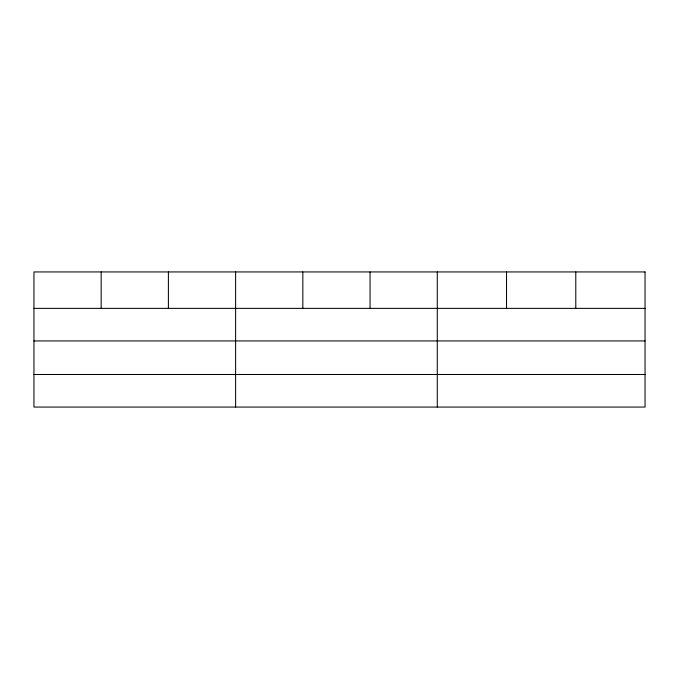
<?xml version="1.0" encoding="UTF-8"?>
<svg xmlns="http://www.w3.org/2000/svg" width="679" height="679" viewBox="0 0 679 679"><rect width="100%" height="100%" fill="white"/><g stroke="black" fill="none" stroke-linecap="round" stroke-linejoin="round"><path stroke-width="1.02" d="M33.95 308.368L645.05 308.368M33.95 340.934L645.05 340.934M33.95 374.494L645.05 374.494M575.792 271.94L575.792 308.368M506.534 271.94L506.534 308.368M437.276 271.94L437.276 407.061M370.055 271.94L370.055 308.368M302.834 271.94L302.834 308.368M235.613 271.94L235.613 407.061M168.392 271.94L168.392 308.368M101.171 271.94L101.171 308.368M645.05 271.94L33.95 271.94L33.95 407.061L645.05 407.061L645.05 271.94"/></g></svg>
